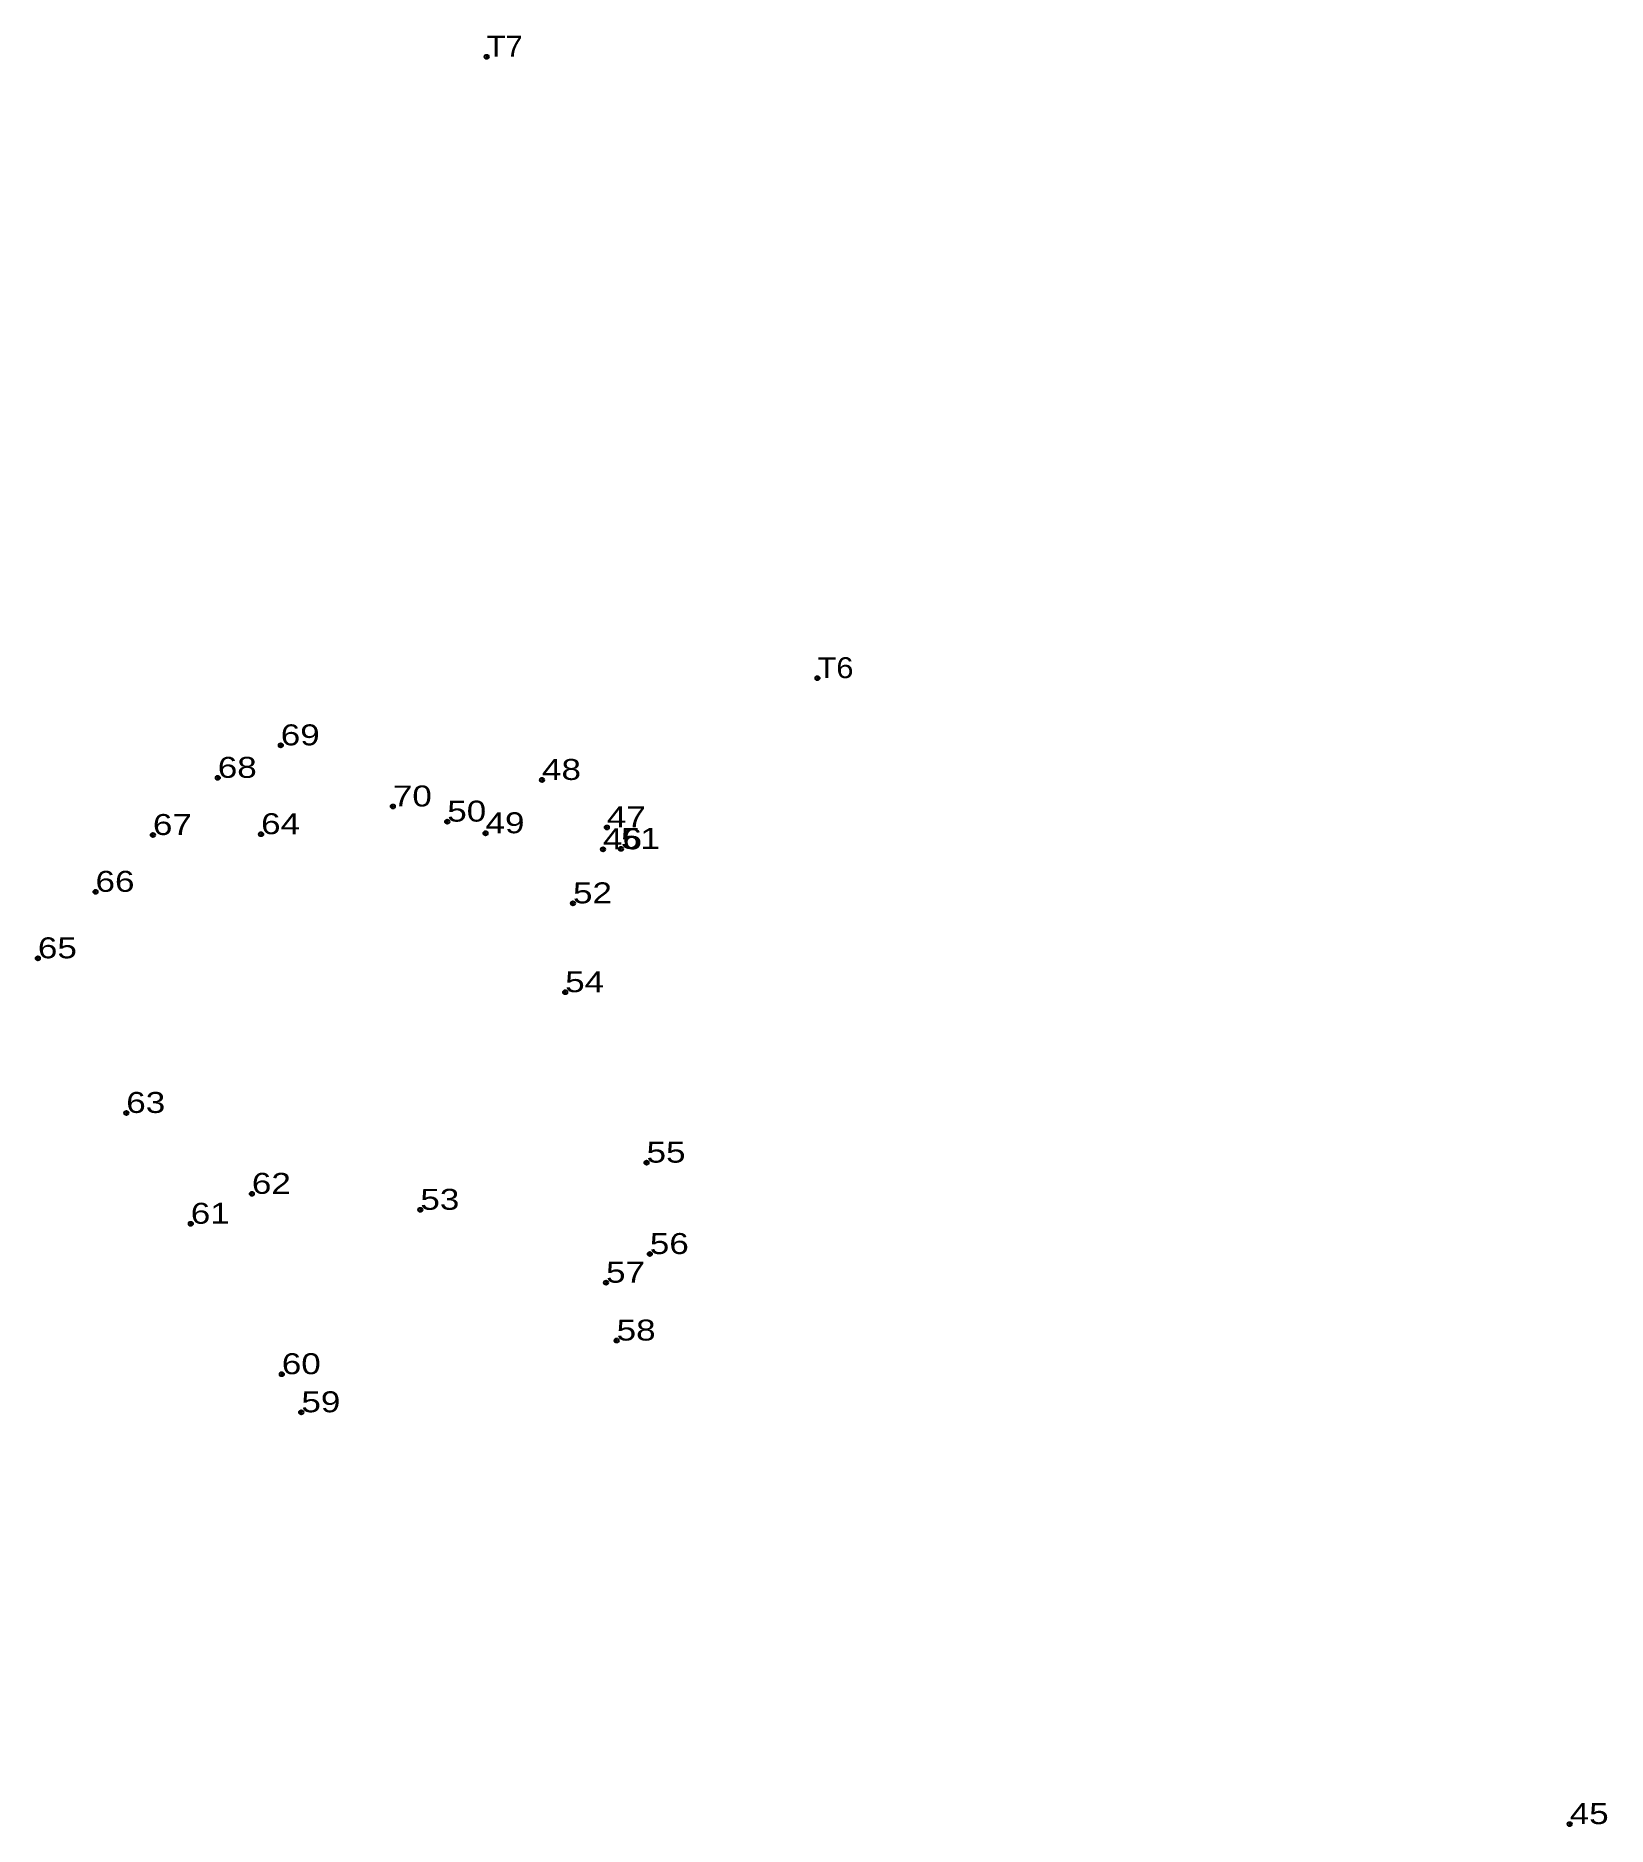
# Model space of a CAD drawing. Header units: metres. Extents: x 551263 to 551398, y 1839057 to 1839210.
import ezdxf

# ---------------------------------------------------------------- set-up
doc = ezdxf.new("R2010")
doc.units = ezdxf.units.M
doc.header["$LTSCALE"] = 0.72
doc.header["$PDMODE"] = 32
doc.header["$PDSIZE"] = 0.36
doc.layers.add('12', color=7, linetype='Continuous')
doc.layers.add('7', color=7, linetype='Continuous')

msp = doc.modelspace()

# ---------------------------------------------------------------- linework, layer by layer
at = {"layer": '7'}
for p in [(551301.44, 1839208.55), (551329.85, 1839155.18), (551283.75, 1839149.41), (551278.34, 1839146.62), (551306.19, 1839146.44), (551293.38, 1839144.16), (551298.05, 1839142.86), (551272.77, 1839141.71), (551282.06, 1839141.78), (551301.34, 1839141.86), (551311.76, 1839142.36), (551311.43, 1839140.48), (551312.97, 1839140.52), (551267.84, 1839136.83), (551308.85, 1839135.84), (551262.89, 1839131.12), (551308.18, 1839128.21), (551270.49, 1839117.83), (551315.17, 1839113.57), (551281.27, 1839110.89), (551295.74, 1839109.52), (551276.02, 1839108.32), (551315.45, 1839105.72), (551311.69, 1839103.26), (551312.6, 1839098.29), (551283.84, 1839095.4), (551285.51, 1839092.13), (551394.46, 1839056.76)]:
    msp.add_point(p, dxfattribs=at)

# ---------------------------------------------------------------- texts
at = {"layer": '12'}
for s, width, p in [('T7', 1.1, (551301.44, 1839208.55)), ('T6', 1.1, (551329.85, 1839155.18)), ('69', 1.25, (551283.75, 1839149.41)), ('68', 1.25, (551278.34, 1839146.62)), ('48', 1.25, (551306.19, 1839146.44)), ('70', 1.25, (551293.38, 1839144.16)), ('50', 1.25, (551298.05, 1839142.86)), ('67', 1.25, (551272.77, 1839141.71)), ('64', 1.25, (551282.06, 1839141.78)), ('49', 1.25, (551301.34, 1839141.86)), ('47', 1.25, (551311.76, 1839142.36)), ('46', 1.25, (551311.43, 1839140.48)), ('51', 1.25, (551312.97, 1839140.52)), ('66', 1.25, (551267.84, 1839136.83)), ('52', 1.25, (551308.85, 1839135.84)), ('65', 1.25, (551262.89, 1839131.12)), ('54', 1.25, (551308.18, 1839128.21)), ('63', 1.25, (551270.48, 1839117.84)), ('55', 1.25, (551315.17, 1839113.57)), ('62', 1.25, (551281.27, 1839110.89)), ('53', 1.25, (551295.74, 1839109.52)), ('61', 1.25, (551276.02, 1839108.32)), ('56', 1.25, (551315.45, 1839105.72)), ('57', 1.25, (551311.69, 1839103.26)), ('58', 1.25, (551312.6, 1839098.29)), ('60', 1.25, (551283.84, 1839095.4)), ('59', 1.25, (551285.52, 1839092.13)), ('45', 1.25, (551394.46, 1839056.76))]:
    msp.add_text(s, height=1.8, dxfattribs=dict(at, width=width)).set_placement(p)

doc.saveas('drawing.dxf')
